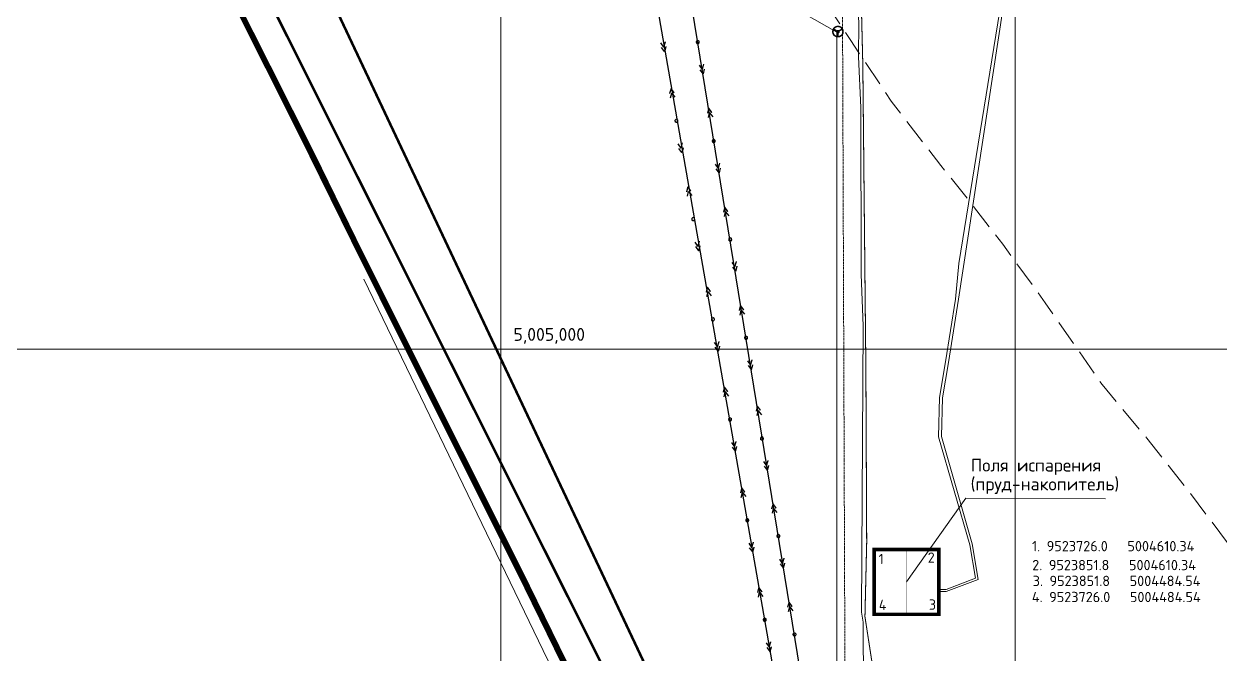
# Model space of a CAD drawing. Header units: millimetres. Extents: x 519 to 9564855, y -810 to 5021775.
# Drawn here: x 9522072 to 9524399, y 5004407 to 5005632 of the extents above; entities that cross this region are included whole.
import ezdxf

# ---------------------------------------------------------------- set-up
doc = ezdxf.new("R2010")
doc.units = ezdxf.units.MM
doc.header["$LTSCALE"] = 2
doc.header["$MEASUREMENT"] = 0
for name, pattern in [('92051501$0$GROUND2', [35, 25, -10]), ('DASHED', [0.75, 0.5, -0.25]), ('Podzemka', [5, 2, -1, 2])]:
    doc.linetypes.add(name, pattern=pattern)
for name, color, linetype in [('AL_PIP_CRUDE OIL', 210, 'Continuous'), ('GRID_PULKOVO', 7, 'Continuous'), ('PPLINE_STEAM', 5, 'STM_LINE'), ('PPLINE_WAT', 7, 'WTR_LINE'), ('ROAD_ASF', 9, 'Continuous'), ('ROAD_FIELD', 255, '92051501$0$GROUND2'), ('ROAD_GROUND', 9, 'Continuous'), ('Эл.выс.', 1, 'Continuous')]:
    doc.layers.add(name, color=color, linetype=linetype)
for name, color, linetype, lineweight in [('Водопровод', 5, 'Continuous', 30), ('Оптиковолоконный кабель', 220, 'CAB6', 20), ('Электро', 1, 'Continuous', 30), ('Электроснаб', 1, 'Continuous', 18), ('Электроснабжене', 1, 'Continuous', 18)]:
    doc.layers.add(name, color=color, linetype=linetype, lineweight=lineweight)
doc.styles.add('92051501$0$STANDARD', font='simplex.shx')
doc.styles.add('Elect', font='isocpeur.ttf')
doc.styles.get("Standard").update_dxf_attribs({"font": 'isocpeur.ttf', "width": 0.5})
doc.linetypes.add('CAB', pattern='A,0.7,-0.43403,["K",Standard,S=0.9,R=0,X=-0.4,Y=-0.3],-0.8', length=1.93403)
doc.linetypes.add('CAB6', pattern='A,0.9,-0.9,["6",Standard,S=0.9,R=0,X=-0.8,Y=-0.4],11', length=12.8)
doc.linetypes.add('STM_LINE', pattern='A,0.5,-0.2,["S",92051501$0$STANDARD,S=0.1,R=0,X=-0.1,Y=-0.05],-0.05', length=0.75)
doc.linetypes.add('WTR_LINE', pattern='A,0.5,-0.2,["W",92051501$0$STANDARD,S=0.1,R=0,X=-0.1,Y=-0.05],-0.05', length=0.75)

msp = doc.modelspace()

# ---------------------------------------------------------------- linework, layer by layer
at = {"color": 18, "linetype": 'ByBlock', "lineweight": 0, "ltscale": 5, "true_color": 0x000000}
for p, q in [((9523788.89, 5004547.44), (9523904.09908, 5004710.15393)), ((9523904.09908, 5004710.15393), (9524175.98781, 5004709.10982))]:
    msp.add_line(p, q, dxfattribs=at)
at = {"color": 5, "linetype": 'WTR_LINE', "lineweight": 0, "ltscale": 100, "const_width": 2}
msp.add_lwpolyline([(9522961.68492, 5006530.42232), (9523070.127, 5006486.695), (9523143.587, 5006661.27), (9523407.015, 5006548.562), (9523796.011, 5006378.327), (9523736.775, 5006107.096), (9523707.544, 5005805.06), (9523700.818, 5005674.553), (9523703.853, 5005552.345), (9523709.802, 5004958.98), (9523711.38, 5004624.515), (9523707.966, 5004479.96), (9523732.1, 5004323.859), (9523751.102, 5004158.131), (9523770.225, 5003987.577), (9523817.419, 5003605.482), (9523831.27, 5003588.67), (9524021.596, 5003522.395), (9525884.76, 5002887.669), (9527000.923, 5002514.69), (9527059.994, 5002488.058), (9527832.679, 5002214.15)], dxfattribs=at)
at = {"color": 35, "linetype": 'DASHED', "lineweight": 0, "ltscale": 5, "const_width": 7}
msp.add_lwpolyline([(9523725.99, 5004484.54), (9523725.99, 5004610.34), (9523851.79, 5004610.34), (9523851.79, 5004484.54), (9523725.99, 5004484.54)], dxfattribs=at)
at = {"layer": 'AL_PIP_CRUDE OIL', "lineweight": 60, "const_width": 5}
msp.add_lwpolyline([(9523408.96955, 5008589.07215), (9522866.96955, 5008436.07215), (9522326.96955, 5007087.07215), (9522313.96594, 5006750.08943), (9522363.50455, 5006330.19015), (9523532.73502, 5003851.53167), (9523509.9659, 5003501.17422), (9523544.63322, 5003488.85485), (9523203.95221, 5002551.92724), (9523207.94138, 5002504.46778), (9521587.24018, 4997999.63007), (9523708.12981, 4995731.08727), (9526814.15531, 4995451.17542), (9528489.4409, 4995215.37355), (9528594.43514, 4995358.95224), (9530593.64001, 4995059.64331), (9530879.24426, 4994914.43479), (9530977.35799, 4994842.68501), (9531002.94658, 4994841.81396), (9531002.94658, 4994841.81396), (9531002.94648, 4994841.81391)], dxfattribs=at)
at = {"layer": 'GRID_PULKOVO', "lineweight": 0}
for p, q in [((9523000, 5011000), (9523000, 4992000)), ((9524000, 5011000), (9524000, 4992000)), ((9519000, 5005000), (9533000, 5005000))]:
    msp.add_line(p, q, dxfattribs=at)
at = {"layer": 'PPLINE_STEAM', "color": 18, "linetype": 'ByBlock', "lineweight": 0, "ltscale": 5, "true_color": 0x000000}
for points in [[(9523986.11, 5005724.43), (9523889.66, 5005097.12), (9523870.19, 5004974.13), (9523858.54, 5004905.46), (9523856.78, 5004829.97), (9523916.65, 5004621.62), (9523927.91, 5004552.39), (9523865.88, 5004528.71), (9523851.79, 5004528.71)], [(9523977.45, 5005703), (9523890.67, 5005166.5), (9523884.17, 5005097.21), (9523864.63, 5004975.05), (9523853.29, 5004905.87), (9523851.14, 5004829.69), (9523912.23, 5004619.34), (9523923.06, 5004554.57), (9523865.86, 5004532.99), (9523865.86, 5004532.99), (9523851.79, 5004532.95457)]]:
    msp.add_lwpolyline(points, dxfattribs=at)
at = {"layer": 'PPLINE_STEAM', "color": 18, "linetype": 'ByBlock', "lineweight": 0, "ltscale": 5, "true_color": 0x000000, "const_width": 0.2}
for points in [[(9523725.99, 5004610.34), (9523851.79, 5004610.34), (9523851.79, 5004484.54), (9523725.99, 5004484.54), (9523725.99, 5004610.34), (9523851.79, 5004610.34)], [(9523788.89, 5004610.34), (9523788.89, 5004484.54)], [(9523725.99, 5004547.44), (9523851.79, 5004547.44)]]:
    msp.add_lwpolyline(points, dxfattribs=at)
at = {"layer": 'PPLINE_WAT', "color": 5, "lineweight": 0, "ltscale": 2}
for points in [[(9522965.92788, 5006005.67472), (9523653.36054, 5005616.02258)], [(9523653.45342, 5003987.94613), (9523653.36054, 5005616.02258)]]:
    msp.add_lwpolyline(points, dxfattribs=at)
at = {"layer": 'PPLINE_WAT', "lineweight": 0}
for points in [[(9523655.46904, 5005627.44797), (9523655.46904, 5005627.44797), (9523655.99876, 5005627.43758), (9523656.5181, 5005627.39603), (9523657.03743, 5005627.32333), (9523657.54638, 5005627.24023), (9523658.04495, 5005627.11559), (9523658.53312, 5005626.98056), (9523659.0213, 5005626.81438), (9523659.4887, 5005626.62742), (9523659.94571, 5005626.41968), (9523660.39234, 5005626.19117), (9523660.82858, 5005625.94189), (9523661.25444, 5005625.67184), (9523661.65952, 5005625.38101), (9523662.05422, 5005625.06941), (9523662.42814, 5005624.74742), (9523662.79167, 5005624.40466), (9523663.13443, 5005624.04112), (9523663.46681, 5005623.6672), (9523663.77841, 5005623.27251), (9523664.06924, 5005622.86743), (9523664.33929, 5005622.44157), (9523664.58857, 5005622.00533), (9523664.81708, 5005621.5587), (9523665.0352, 5005621.10169), (9523665.22216, 5005620.6239), (9523665.38835, 5005620.14611), (9523665.52338, 5005619.64755), (9523665.63763, 5005619.14898), (9523665.73111, 5005618.64004), (9523665.80382, 5005618.1207), (9523665.84537, 5005617.59098), (9523665.85575, 5005617.06126), (9523665.85575, 5005617.06126), (9523665.84537, 5005616.52115), (9523665.80382, 5005615.99142), (9523665.73111, 5005615.47209), (9523665.63763, 5005614.96314), (9523665.52338, 5005614.46458), (9523665.38835, 5005613.96602), (9523665.22216, 5005613.47784), (9523665.0352, 5005613.01044), (9523664.81708, 5005612.55342), (9523664.58857, 5005612.10679), (9523664.33929, 5005611.67055), (9523664.06924, 5005611.2447), (9523663.77841, 5005610.83962), (9523663.46681, 5005610.44492), (9523663.13443, 5005610.071), (9523662.79167, 5005609.70746), (9523662.42814, 5005609.3647), (9523662.05422, 5005609.04271), (9523661.65952, 5005608.73111), (9523661.25444, 5005608.44029), (9523660.82858, 5005608.17023), (9523660.39234, 5005607.92095), (9523659.94571, 5005607.69244), (9523659.4887, 5005607.48471), (9523659.0213, 5005607.29775), (9523658.53312, 5005607.14195), (9523658.04495, 5005606.99653), (9523657.54638, 5005606.88228), (9523657.03743, 5005606.7888), (9523656.5181, 5005606.72648), (9523655.99876, 5005606.68493), (9523655.46904, 5005606.67454), (9523655.46904, 5005606.67454), (9523654.92893, 5005606.68493), (9523654.39921, 5005606.72648), (9523653.87987, 5005606.7888), (9523653.37093, 5005606.88228), (9523652.86198, 5005606.99653), (9523652.3738, 5005607.14195), (9523651.88563, 5005607.29775), (9523651.41822, 5005607.48471), (9523650.95082, 5005607.69244), (9523650.50419, 5005607.92095), (9523650.06795, 5005608.17023), (9523649.65248, 5005608.44029), (9523649.2474, 5005608.73111), (9523648.85271, 5005609.04271), (9523648.47879, 5005609.3647), (9523648.11525, 5005609.70746), (9523647.77249, 5005610.071), (9523647.44011, 5005610.44492), (9523647.1389, 5005610.83962), (9523646.84807, 5005611.2447), (9523646.57802, 5005611.67055), (9523646.32874, 5005612.10679), (9523646.10023, 5005612.55342), (9523645.89249, 5005613.01044), (9523645.70553, 5005613.47784), (9523645.54973, 5005613.96602), (9523645.40432, 5005614.46458), (9523645.29007, 5005614.96314), (9523645.19658, 5005615.47209), (9523645.13426, 5005615.99142), (9523645.09272, 5005616.52115), (9523645.08233, 5005617.06126), (9523645.08233, 5005617.06126), (9523645.09272, 5005617.59098), (9523645.13426, 5005618.1207), (9523645.19658, 5005618.64004), (9523645.29007, 5005619.14898), (9523645.40432, 5005619.64755), (9523645.54973, 5005620.14611), (9523645.70553, 5005620.6239), (9523645.89249, 5005621.10169), (9523646.10023, 5005621.5587), (9523646.32874, 5005622.00533), (9523646.57802, 5005622.44157), (9523646.84807, 5005622.86743), (9523647.1389, 5005623.27251), (9523647.44011, 5005623.6672), (9523647.77249, 5005624.04112), (9523648.11525, 5005624.40466), (9523648.47879, 5005624.74742), (9523648.85271, 5005625.06941), (9523649.2474, 5005625.38101), (9523649.65248, 5005625.67184), (9523650.06795, 5005625.94189), (9523650.50419, 5005626.19117), (9523650.95082, 5005626.41968), (9523651.41822, 5005626.62742), (9523651.88563, 5005626.81438), (9523652.3738, 5005626.98056), (9523652.86198, 5005627.11559), (9523653.37093, 5005627.24023), (9523653.87987, 5005627.32333), (9523654.39921, 5005627.39603), (9523654.92893, 5005627.43758), (9523655.46904, 5005627.44797)], [(9523655.06396, 5005614.67231), (9523655.06396, 5005614.67231), (9523654.82507, 5005614.75541), (9523654.59656, 5005614.84889), (9523654.36805, 5005614.97353), (9523654.16032, 5005615.10855), (9523653.96297, 5005615.26435), (9523653.78639, 5005615.43054), (9523653.62021, 5005615.6175), (9523653.48518, 5005615.81485), (9523653.36054, 5005616.02258), (9523653.25667, 5005616.24071), (9523653.18397, 5005616.46921), (9523653.13203, 5005616.70811), (9523653.11126, 5005616.95739), (9523653.12164, 5005617.20667), (9523653.16319, 5005617.45595), (9523653.2359, 5005617.71562), (9523647.03503, 5005621.61063), (9523647.03503, 5005621.61063), (9523646.90001, 5005621.36135), (9523646.77536, 5005621.11207), (9523646.66111, 5005620.8524), (9523646.55724, 5005620.59274), (9523646.45338, 5005620.32268), (9523646.3599, 5005620.04224), (9523646.2768, 5005619.77219), (9523646.2041, 5005619.48136), (9523646.14178, 5005619.20092), (9523646.08984, 5005618.91009), (9523646.03791, 5005618.61926), (9523646.00675, 5005618.32843), (9523645.97559, 5005618.02722), (9523645.95481, 5005617.726), (9523645.94443, 5005617.42479), (9523645.94443, 5005617.12358), (9523645.95481, 5005616.82236), (9523645.97559, 5005616.52115), (9523645.99636, 5005616.20955), (9523646.03791, 5005615.90833), (9523646.07946, 5005615.60712), (9523646.14178, 5005615.3059), (9523646.2041, 5005615.00469), (9523646.2768, 5005614.70347), (9523646.3599, 5005614.40226), (9523646.45338, 5005614.11143), (9523646.55724, 5005613.8206), (9523646.6715, 5005613.52977), (9523646.79614, 5005613.23895), (9523646.93117, 5005612.9585), (9523647.07658, 5005612.67806), (9523647.23238, 5005612.39762), (9523647.23238, 5005612.39762), (9523647.38818, 5005612.12757), (9523647.56475, 5005611.8679), (9523647.73094, 5005611.60823), (9523647.9179, 5005611.35895), (9523648.11525, 5005611.12006), (9523648.3126, 5005610.88116), (9523648.50995, 5005610.65266), (9523648.72807, 5005610.43453), (9523648.9358, 5005610.2268), (9523649.16431, 5005610.01907), (9523649.39282, 5005609.82172), (9523649.63171, 5005609.63476), (9523649.8706, 5005609.4478), (9523650.1095, 5005609.28161), (9523650.35878, 5005609.11542), (9523650.61845, 5005608.95962), (9523650.86773, 5005608.80382), (9523651.13778, 5005608.66879), (9523651.39745, 5005608.53377), (9523651.66751, 5005608.40913), (9523651.93756, 5005608.29487), (9523652.218, 5005608.191), (9523652.48806, 5005608.08714), (9523652.7685, 5005608.00404), (9523653.05932, 5005607.92095), (9523653.33977, 5005607.84824), (9523653.62021, 5005607.78592), (9523653.91103, 5005607.73399), (9523654.20186, 5005607.68206), (9523654.4823, 5005607.6509), (9523654.77313, 5005607.63012), (9523655.06396, 5005607.60935), (9523655.06396, 5005614.67231)], [(9523653.59943, 5005618.48423), (9523653.59943, 5005618.48423), (9523653.80717, 5005618.73352), (9523654.04606, 5005618.95164), (9523654.30573, 5005619.12821), (9523654.5654, 5005619.26324), (9523654.84584, 5005619.35672), (9523655.13667, 5005619.42943), (9523655.42749, 5005619.46059), (9523655.71832, 5005619.46059), (9523655.99876, 5005619.42943), (9523656.2792, 5005619.36711), (9523656.53887, 5005619.28401), (9523656.77777, 5005619.16976), (9523657.00627, 5005619.03473), (9523657.19324, 5005618.86854), (9523657.35942, 5005618.69197), (9523657.49445, 5005618.48423), (9523663.58106, 5005622.29616), (9523663.58106, 5005622.29616), (9523663.43565, 5005622.53505), (9523663.26946, 5005622.76356), (9523663.10327, 5005622.99207), (9523662.9267, 5005623.22057), (9523662.73974, 5005623.4387), (9523662.55278, 5005623.65682), (9523662.34504, 5005623.86455), (9523662.13731, 5005624.07228), (9523661.91919, 5005624.26963), (9523661.70107, 5005624.46698), (9523661.46217, 5005624.65394), (9523661.22328, 5005624.83051), (9523660.98438, 5005625.00709), (9523660.7351, 5005625.17328), (9523660.47544, 5005625.33946), (9523660.21577, 5005625.48488), (9523659.94571, 5005625.63029), (9523659.67566, 5005625.77571), (9523659.39522, 5005625.90035), (9523659.11478, 5005626.02499), (9523658.83434, 5005626.13924), (9523658.54351, 5005626.24311), (9523658.25268, 5005626.33659), (9523657.96185, 5005626.41968), (9523657.66064, 5005626.50278), (9523657.35942, 5005626.5651), (9523657.05821, 5005626.62742), (9523656.74661, 5005626.67935), (9523656.44539, 5005626.71051), (9523656.13379, 5005626.74167), (9523655.82219, 5005626.75206), (9523655.51059, 5005626.76244), (9523655.51059, 5005626.76244), (9523655.19899, 5005626.75206), (9523654.88739, 5005626.74167), (9523654.57578, 5005626.71051), (9523654.26418, 5005626.67935), (9523653.96297, 5005626.62742), (9523653.66175, 5005626.57548), (9523653.36054, 5005626.51316), (9523653.06971, 5005626.44045), (9523652.7685, 5005626.34697), (9523652.48806, 5005626.25349), (9523652.19723, 5005626.16001), (9523651.91679, 5005626.04576), (9523651.64673, 5005625.92112), (9523651.37668, 5005625.79648), (9523651.10662, 5005625.66145), (9523650.84696, 5005625.51604), (9523650.58729, 5005625.37062), (9523650.33801, 5005625.20444), (9523650.08873, 5005625.03825), (9523649.84983, 5005624.87206), (9523649.62132, 5005624.6851), (9523649.39282, 5005624.49814), (9523649.17469, 5005624.31118), (9523648.95657, 5005624.10345), (9523648.74884, 5005623.89571), (9523648.55149, 5005623.68798), (9523648.36453, 5005623.46986), (9523648.17757, 5005623.24135), (9523648.001, 5005623.01284), (9523647.82442, 5005622.78433), (9523647.66862, 5005622.54544), (9523647.51282, 5005622.29616), (9523653.59943, 5005618.48423)], [(9523655.55214, 5005617.71562), (9523655.55214, 5005617.71562), (9523655.41711, 5005617.70523), (9523655.29247, 5005617.66368), (9523655.1886, 5005617.60136), (9523655.08473, 5005617.52866), (9523655.01203, 5005617.42479), (9523654.94971, 5005617.32092), (9523654.90816, 5005617.19628), (9523654.89777, 5005617.06126), (9523654.89777, 5005617.06126), (9523654.90816, 5005616.92623), (9523654.94971, 5005616.81197), (9523655.01203, 5005616.69772), (9523655.08473, 5005616.60424), (9523655.1886, 5005616.52115), (9523655.29247, 5005616.46921), (9523655.41711, 5005616.42767), (9523655.55214, 5005616.41728), (9523655.55214, 5005616.41728), (9523655.68716, 5005616.42767), (9523655.80142, 5005616.46921), (9523655.91567, 5005616.52115), (9523656.00915, 5005616.60424), (9523656.09224, 5005616.69772), (9523656.14418, 5005616.81197), (9523656.18572, 5005616.92623), (9523656.19611, 5005617.06126), (9523656.19611, 5005617.06126), (9523656.18572, 5005617.19628), (9523656.14418, 5005617.32092), (9523656.09224, 5005617.42479), (9523656.00915, 5005617.52866), (9523655.91567, 5005617.60136), (9523655.80142, 5005617.66368), (9523655.68716, 5005617.70523), (9523655.55214, 5005617.71562)], [(9523657.85798, 5005617.71562), (9523657.85798, 5005617.71562), (9523657.92031, 5005617.44556), (9523657.95147, 5005617.17551), (9523657.95147, 5005616.91584), (9523657.93069, 5005616.66656), (9523657.88915, 5005616.41728), (9523657.82682, 5005616.17838), (9523657.73334, 5005615.96026), (9523657.62948, 5005615.75253), (9523657.49445, 5005615.55518), (9523657.32826, 5005615.36822), (9523657.15169, 5005615.21242), (9523656.95434, 5005615.05662), (9523656.73622, 5005614.93198), (9523656.49733, 5005614.82811), (9523656.23766, 5005614.73463), (9523655.95722, 5005614.67231), (9523655.95722, 5005607.60935), (9523655.95722, 5005607.60935), (9523656.23766, 5005607.61974), (9523656.5181, 5005607.64051), (9523656.79854, 5005607.67167), (9523657.07898, 5005607.71322), (9523657.35942, 5005607.76515), (9523657.63986, 5005607.81708), (9523657.92031, 5005607.88979), (9523658.20075, 5005607.9625), (9523658.48119, 5005608.04559), (9523658.76163, 5005608.13907), (9523659.04207, 5005608.24294), (9523659.31212, 5005608.34681), (9523659.58218, 5005608.47145), (9523659.85223, 5005608.59609), (9523660.12229, 5005608.73111), (9523660.38196, 5005608.87653), (9523660.64162, 5005609.02194), (9523660.90129, 5005609.18813), (9523661.15057, 5005609.35432), (9523661.39985, 5005609.53089), (9523661.63875, 5005609.70746), (9523661.87764, 5005609.90481), (9523662.10615, 5005610.10216), (9523662.33466, 5005610.30989), (9523662.55278, 5005610.51763), (9523662.76051, 5005610.74614), (9523662.96825, 5005610.97464), (9523663.16559, 5005611.21354), (9523663.35255, 5005611.45243), (9523663.53952, 5005611.70171), (9523663.7057, 5005611.96138), (9523663.87189, 5005612.23143), (9523663.87189, 5005612.23143), (9523664.02769, 5005612.51188), (9523664.1731, 5005612.79232), (9523664.30813, 5005613.08315), (9523664.43277, 5005613.36359), (9523664.53664, 5005613.65441), (9523664.64051, 5005613.95563), (9523664.73399, 5005614.24646), (9523664.81708, 5005614.53728), (9523664.88979, 5005614.8385), (9523664.96249, 5005615.13971), (9523665.01443, 5005615.43054), (9523665.05598, 5005615.73176), (9523665.08714, 5005616.03297), (9523665.1183, 5005616.33419), (9523665.12868, 5005616.62501), (9523665.13907, 5005616.92623), (9523665.13907, 5005617.22744), (9523665.1183, 5005617.51827), (9523665.09752, 5005617.8091), (9523665.06636, 5005618.11031), (9523665.0352, 5005618.40114), (9523664.98327, 5005618.68158), (9523664.93133, 5005618.97241), (9523664.85863, 5005619.25285), (9523664.78592, 5005619.53329), (9523664.70283, 5005619.81373), (9523664.60935, 5005620.09417), (9523664.51587, 5005620.36423), (9523664.40161, 5005620.6239), (9523664.28736, 5005620.89395), (9523664.16272, 5005621.15362), (9523664.02769, 5005621.4029), (9523657.85798, 5005617.71562)]]:
    msp.add_lwpolyline(points, dxfattribs=at)
at = {"layer": 'ROAD_ASF', "color": 8, "lineweight": 0, "const_width": 5}
msp.add_lwpolyline([(9523184.64832, 5002650.01891), (9523397.58292, 5003250.60434), (9523424.95581, 5003337.83663), (9523457.44563, 5003517.83423), (9523449.42576, 5003767.75347), (9523405.78625, 5003951.64131), (9523300.93988, 5004178.15754), (9522411.12007, 5005953.39756), (9522311.74954, 5006258.89953), (9522273.71038, 5006460.97633), (9522256.829, 5006637.28182), (9522246.77133, 5006817.125), (9522316.35738, 5006812.06259)], dxfattribs=at)
at = {"layer": 'ROAD_FIELD', "lineweight": 0, "flags": 128}
msp.add_lwpolyline([(9523067.54573, 5006280.15142), (9523097.837, 5006220.955), (9523134.28356, 5006177.90575), (9523327.5536, 5006034.29016), (9523404.3888, 5005961.89165), (9523546.137, 5005820.655), (9523570.337, 5005764.455), (9523611.637, 5005703.555), (9523678.937, 5005601.455), (9523758.937, 5005482.155), (9523855.737, 5005356.655), (9523893.937, 5005309.855), (9523976.037, 5005203.855), (9524058.737, 5005089.655), (9524169.237, 5004930.955), (9524255.937, 5004827.155), (9524338.537, 5004723.055), (9524419.237, 5004614.655), (9524494.52002, 5004513.62152), (9524570.637, 5004405.855), (9524678.92453, 5004248.16038), (9524754.737, 5004137.255), (9524931.88962, 5003868.81369), (9525012.437, 5003759.655), (9525133.337, 5003611.255), (9525227.61732, 5003523.96814), (9525365.22415, 5003383.09482), (9525453.6058, 5003288.06127), (9525775.337, 5002972.455), (9525888.237, 5002858.655), (9526236.59672, 5002514.5697), (9526304.637, 5002460.255), (9526557.36259, 5002178.24732), (9526734.337, 5001983.055), (9526762.137, 5001952.155)], dxfattribs=at)
at = {"layer": 'ROAD_GROUND', "lineweight": 0, "const_width": 9}
msp.add_lwpolyline([(9522480.80357, 5005679.90217), (9522547.00443, 5005548.50045), (9522633.1265, 5005377.156), (9522713.61888, 5005212.97154), (9522824.21061, 5004991.28812), (9522920.10806, 5004799.29321), (9523036.8283, 5004566.65233), (9523166.46285, 5004301.68025)], dxfattribs=at)
at = {"layer": 'ROAD_GROUND', "lineweight": 0}
for points in [[(9522485.27014, 5005682.14933), (9522551.47186, 5005550.7459), (9522637.59415, 5005379.40156), (9522718.10076, 5005215.18809), (9522828.68422, 5004993.52124), (9522924.57913, 5004801.53142), (9523041.29758, 5004568.89465), (9523170.95472, 5004303.87785)], [(9522476.337, 5005677.655), (9522542.537, 5005546.255), (9522628.637, 5005374.955), (9522709.137, 5005210.755), (9522819.737, 5004989.055), (9522915.637, 5004797.055), (9523032.337, 5004564.455), (9523161.937, 5004299.555)]]:
    msp.add_lwpolyline(points, dxfattribs=at)
at = {"layer": 'Водопровод', "linetype": 'Podzemka', "lineweight": 0, "ltscale": 0.5}
msp.add_lwpolyline([(9523450.10363, 5003139.91385), (9523492.99585, 5003259.63005), (9523535.29128, 5003370.69124), (9523569.91991, 5003461.21184), (9523600.7908, 5003541.80708), (9523627.52697, 5003613.74202), (9523659.80762, 5003703.71387), (9523672.64919, 5003743.66645), (9523674.91765, 5003765.72614), (9523674.88717, 5003779.0258), (9523672.52761, 5003845.11013), (9523670.46027, 5003997.78151), (9523663.22296, 5005956.76037)], dxfattribs=at)
at = {"layer": 'Оптиковолоконный кабель', "color": 6, "linetype": 'CAB'}
msp.add_line((9523343.5857, 5003874.85056), (9522733.10939, 5005136.03585), dxfattribs=at)
at = {"layer": 'Оптиковолоконный кабель', "linetype": 'CAB', "lineweight": 20, "ltscale": 0.1}
msp.add_lwpolyline([(9523696.146, 5005917.127), (9523689.893, 5005715.012), (9523695.902, 5005635.172), (9523695.453, 5005568.154), (9523700.063, 5005469.441), (9523700.58, 5005145.207), (9523704.692, 5005045.058), (9523701.585, 5004488.746), (9523704.366, 5004469.568), (9523706.81, 5003954.047), (9523704.579, 5003808.965), (9523692.18, 5003712.998), (9523687.161, 5003694.356), (9523300.02, 5002630.372), (9523296.974, 5002614.733), (9523304.049, 5002607.353), (9526121.954, 5001271.722), (9526508.525, 5001083.826), (9527029.955, 5000838.578), (9527414.361, 5000657.715), (9527485.466, 5000795.728), (9527414.361, 5000657.715), (9528367.831, 5000203.306)], dxfattribs=at)
at = {"layer": 'Эл.выс.'}
for points, elevation in [([(9523578.3472, 5003627.207), (9523629.6126, 5003759.4891), (9523612.3898, 5003886.0564), (9523584.8017, 5004052.5194), (9523554.7418, 5004229.9877), (9523524.6183, 5004407.185), (9523258.18963, 5005929.48071)], -22.0542), ([(9523707.6711, 5003780.9224), (9523713.0694, 5003901.0504), (9523718.4963, 5004024.347), (9523635.107, 5004054.3541), (9523617.2333, 5004161.6811), (9523332.31094, 5005905.39724)], -21.5498)]:
    msp.add_lwpolyline(points, dxfattribs=dict(at, elevation=elevation))
at = {"layer": 'Электро'}
for p, q in [((9523316.87979, 5005587.15144), (9523311.14775, 5005595.40186)), ((9523316.67283, 5005586.86081), (9523319.76978, 5005597.36056)), ((9523318.34164, 5005578.44033), (9523312.40264, 5005586.40011)), ((9523318.59037, 5005578.48207), (9523321.1082, 5005587.86103)), ((9523391.96085, 5005543.52249, -21.5498), (9523386.22881, 5005551.7729, -21.5498)), ((9523393.4227, 5005534.81138, -21.5498), (9523387.4837, 5005542.77116, -21.5498)), ((9523391.75388, 5005543.23186, -21.5498), (9523394.85084, 5005553.7316, -21.5498)), ((9523393.67143, 5005534.85312, -21.5498), (9523396.18926, 5005544.23208, -21.5498)), ((9523330.86205, 5005506.44908), (9523328.13725, 5005496.77948)), ((9523329.84783, 5005488.11011), (9523332.11694, 5005497.44733)), ((9523336.84281, 5005498.24041), (9523330.86205, 5005506.44908)), ((9523332.11694, 5005497.44733), (9523338.30467, 5005489.52929)), ((9523404.45548, 5005468.20562, -21.5498), (9523401.73068, 5005458.53603, -21.5498)), ((9523403.44126, 5005449.86665, -21.5498), (9523405.71037, 5005459.20388, -21.5498)), ((9523410.43624, 5005459.99695, -21.5498), (9523404.45548, 5005468.20562, -21.5498)), ((9523405.71037, 5005459.20388, -21.5498), (9523411.8981, 5005451.28584, -21.5498)), ((9523350.53255, 5005390.75746), (9523344.80051, 5005399.00787)), ((9523351.9944, 5005382.04635), (9523346.0554, 5005390.00613)), ((9523350.32559, 5005390.46683), (9523353.42254, 5005400.96658)), ((9523352.24313, 5005382.08809), (9523354.76097, 5005391.46705)), ((9523423.12283, 5005351.26853), (9523417.39079, 5005359.51894)), ((9523422.91587, 5005350.9779), (9523426.01282, 5005361.47764)), ((9523424.58469, 5005342.55742), (9523418.64568, 5005350.5172)), ((9523424.83341, 5005342.59916), (9523427.35125, 5005351.97812)), ((9523363.57051, 5005315.56593), (9523360.84571, 5005305.89634)), ((9523369.55127, 5005307.35727), (9523363.57051, 5005315.56593)), ((9523362.55629, 5005297.22697), (9523364.8254, 5005306.56419)), ((9523364.8254, 5005306.56419), (9523371.01313, 5005298.64615)), ((9523435.61745, 5005275.95172), (9523432.89266, 5005266.28213)), ((9523434.60324, 5005257.61275), (9523436.87234, 5005266.94998)), ((9523441.59822, 5005267.74305), (9523435.61745, 5005275.95172)), ((9523436.87234, 5005266.94998), (9523443.06007, 5005259.03193)), ((9523383.24101, 5005199.87432), (9523377.50897, 5005208.12473)), ((9523384.70287, 5005191.16321), (9523378.76386, 5005199.12299)), ((9523383.03405, 5005199.58369), (9523386.13101, 5005210.08343)), ((9523384.9516, 5005191.20495), (9523387.46943, 5005200.58391)), ((9523455.081, 5005159.96947), (9523458.17795, 5005170.46922)), ((9523455.28796, 5005160.2601), (9523449.55592, 5005168.51052)), ((9523456.74981, 5005151.54899), (9523450.81081, 5005159.50877)), ((9523456.99854, 5005151.59073), (9523459.51637, 5005160.96969)), ((9523401.69201, 5005120.47497, -22.0542), (9523398.96721, 5005110.80538, -22.0542)), ((9523400.67779, 5005102.13601, -22.0542), (9523402.94689, 5005111.47323, -22.0542)), ((9523407.67277, 5005112.26631, -22.0542), (9523401.69201, 5005120.47497, -22.0542)), ((9523402.94689, 5005111.47323, -22.0542), (9523409.13462, 5005103.55519, -22.0542)), ((9523466.19409, 5005084.52605, -21.5498), (9523463.46929, 5005074.85646, -21.5498)), ((9523472.17485, 5005076.31738, -21.5498), (9523466.19409, 5005084.52605, -21.5498)), ((9523465.17987, 5005066.18708, -21.5498), (9523467.44898, 5005075.52431, -21.5498)), ((9523467.44898, 5005075.52431, -21.5498), (9523473.63671, 5005067.60627, -21.5498)), ((9523421.36251, 5005004.78336, -22.0542), (9523415.63047, 5005013.03377, -22.0542)), ((9523421.15555, 5005004.49273, -22.0542), (9523424.2525, 5005014.99247, -22.0542)), ((9523422.82436, 5004996.07225, -22.0542), (9523416.88536, 5005004.03203, -22.0542)), ((9523423.07309, 5004996.11399, -22.0542), (9523425.59092, 5005005.49295, -22.0542)), ((9523485.86459, 5004968.83444, -21.5498), (9523480.13255, 5004977.08485, -21.5498)), ((9523487.32644, 5004960.12333, -21.5498), (9523481.38744, 5004968.0831, -21.5498)), ((9523485.65763, 5004968.54381, -21.5498), (9523488.75458, 5004979.04355, -21.5498)), ((9523487.57517, 5004960.16507, -21.5498), (9523490.09301, 5004969.54403, -21.5498)), ((9523435.06063, 5004925.73919, -22.0542), (9523432.33583, 5004916.0696, -22.0542)), ((9523434.04642, 5004907.40022, -22.0542), (9523436.31552, 5004916.73745, -22.0542)), ((9523441.0414, 5004917.53052, -22.0542), (9523435.06063, 5004925.73919, -22.0542)), ((9523436.31552, 5004916.73745, -22.0542), (9523442.50325, 5004908.8194, -22.0542)), ((9523499.06576, 5004889.32187, -21.5498), (9523496.34096, 5004879.65228, -21.5498)), ((9523498.05155, 5004870.98291, -21.5498), (9523500.32065, 5004880.32013, -21.5498)), ((9523505.04653, 5004881.11321, -21.5498), (9523499.06576, 5004889.32187, -21.5498)), ((9523500.32065, 5004880.32013, -21.5498), (9523506.50838, 5004872.40209, -21.5498)), ((9523454.73113, 5004810.04757, -22.0542), (9523448.99909, 5004818.29799, -22.0542)), ((9523456.19299, 5004801.33646, -22.0542), (9523450.25399, 5004809.29624, -22.0542)), ((9523454.52417, 5004809.75694, -22.0542), (9523457.62113, 5004820.25669, -22.0542)), ((9523456.44172, 5004801.3782, -22.0542), (9523458.95955, 5004810.75716, -22.0542)), ((9523516.86247, 5004773.32408, -21.5498), (9523511.13043, 5004781.5745, -21.5498)), ((9523516.65551, 5004773.03345, -21.5498), (9523519.75246, 5004783.5332, -21.5498)), ((9523518.32432, 5004764.61297, -21.5498), (9523512.38532, 5004772.57275, -21.5498)), ((9523518.57305, 5004764.65471, -21.5498), (9523521.09088, 5004774.03367, -21.5498)), ((9523468.57518, 5004730.15177, -22.0542), (9523465.85039, 5004720.48218, -22.0542)), ((9523474.55595, 5004721.94311, -22.0542), (9523468.57518, 5004730.15177, -22.0542)), ((9523467.56097, 5004711.81281, -22.0542), (9523469.83007, 5004721.15003, -22.0542)), ((9523469.83007, 5004721.15003, -22.0542), (9523476.0178, 5004713.23199, -22.0542)), ((9523529.154, 5004699.21329, -21.5498), (9523526.4292, 5004689.5437, -21.5498)), ((9523528.13979, 5004680.87432, -21.5498), (9523530.40889, 5004690.21155, -21.5498)), ((9523535.13477, 5004691.00462, -21.5498), (9523529.154, 5004699.21329, -21.5498)), ((9523530.40889, 5004690.21155, -21.5498), (9523536.59662, 5004682.29351, -21.5498)), ((9523488.24569, 5004614.46016, -22.0542), (9523482.51365, 5004622.71057, -22.0542)), ((9523489.70754, 5004605.74905, -22.0542), (9523483.76854, 5004613.70883, -22.0542)), ((9523488.03873, 5004614.16953, -22.0542), (9523491.13568, 5004624.66927, -22.0542)), ((9523489.95627, 5004605.79079, -22.0542), (9523492.4741, 5004615.16975, -22.0542)), ((9523547.89488, 5004583.36978, -21.5498), (9523542.16284, 5004591.62019, -21.5498)), ((9523547.68792, 5004583.07915, -21.5498), (9523550.78488, 5004593.57889, -21.5498)), ((9523549.35674, 5004574.65866, -21.5498), (9523543.41773, 5004582.61844, -21.5498)), ((9523549.60547, 5004574.7004, -21.5498), (9523552.1233, 5004584.07937, -21.5498)), ((9523501.78323, 5004536.35311, -22.0542), (9523499.05843, 5004526.68352, -22.0542)), ((9523500.76902, 5004518.01415, -22.0542), (9523503.03812, 5004527.35137, -22.0542)), ((9523507.764, 5004528.14444, -22.0542), (9523501.78323, 5004536.35311, -22.0542)), ((9523503.03812, 5004527.35137, -22.0542), (9523509.22585, 5004519.43333, -22.0542)), ((9523560.38952, 5004508.05291, -21.5498), (9523557.66472, 5004498.38332, -21.5498)), ((9523559.3753, 5004489.71394, -21.5498), (9523561.6444, 5004499.05117, -21.5498)), ((9523566.37028, 5004499.84424, -21.5498), (9523560.38952, 5004508.05291, -21.5498)), ((9523561.6444, 5004499.05117, -21.5498), (9523567.83213, 5004491.13313, -21.5498)), ((9523522.22175, 5004420.7692, -22.0542), (9523516.48971, 5004429.01961, -22.0542)), ((9523522.01479, 5004420.47857, -22.0542), (9523525.11174, 5004430.97831, -22.0542)), ((9523523.6836, 5004412.05809, -22.0542), (9523517.7446, 5004420.01787, -22.0542)), ((9523523.93233, 5004412.09983, -22.0542), (9523526.45016, 5004421.47879, -22.0542))]:
    msp.add_line(p, q, dxfattribs=at)
for centre, start, end in [((9523382.78403, 5005596.50346, -21.5498), 30.12275726, 210.12275726), ((9523382.78403, 5005596.50346, -21.5498), 210.12275726, 30.12275726), ((9523341.35574, 5005443.73844), 30.12275745, 210.12275745), ((9523341.35574, 5005443.73844), 210.12275745, 30.12275745), ((9523413.94602, 5005404.2495), 30.12275745, 210.12275745), ((9523413.94602, 5005404.2495), 210.12275745, 30.12275745), ((9523374.0642, 5005252.8553), 30.12275745, 210.12275745), ((9523374.0642, 5005252.8553), 210.12275745, 30.12275745), ((9523446.11114, 5005213.24108), 30.12275745, 210.12275745), ((9523446.11114, 5005213.24108), 210.12275745, 30.12275745), ((9523412.18569, 5005057.76434, -22.0542), 30.12275726, 210.12275726), ((9523412.18569, 5005057.76434, -22.0542), 210.12275726, 30.12275726), ((9523476.68778, 5005021.81541, -21.5498), 30.12275726, 210.12275726), ((9523476.68778, 5005021.81541, -21.5498), 210.12275726, 30.12275726), ((9523445.55432, 5004863.02855, -22.0542), 30.12276233, 210.12276233), ((9523445.55432, 5004863.02855, -22.0542), 210.12276233, 30.12276233), ((9523507.68566, 5004826.30506, -21.5498), 30.12275745, 210.12275745), ((9523507.68566, 5004826.30506, -21.5498), 210.12275745, 30.12275745), ((9523479.06887, 5004667.44114, -22.0542), 30.12275702, 210.12275702), ((9523479.06887, 5004667.44114, -22.0542), 210.12275702, 30.12275702), ((9523539.64769, 5004636.50265, -21.5498), 30.1227576, 210.1227576), ((9523539.64769, 5004636.50265, -21.5498), 210.1227576, 30.1227576), ((9523513.04494, 5004473.75018, -22.0542), 30.12275726, 210.12275726), ((9523513.04494, 5004473.75018, -22.0542), 210.12275726, 30.12275726), ((9523570.8832, 5004445.34227, -21.5498), 30.12275726, 210.12275726), ((9523570.8832, 5004445.34227, -21.5498), 210.12275726, 30.12275726)]:
    msp.add_arc(centre, 3, start, end, dxfattribs=at)
at = {"layer": 'Электроснаб', "color": 1, "linetype": 'ByBlock', "lineweight": 0}
for p, q in [((9523316.87979, 5005587.15144), (9523311.14775, 5005595.40186)), ((9523316.67283, 5005586.86081), (9523319.76978, 5005597.36056)), ((9523318.34164, 5005578.44033), (9523312.40264, 5005586.40011)), ((9523318.59037, 5005578.48207), (9523321.1082, 5005587.86103)), ((9523391.96085, 5005543.52249, -21.5498), (9523386.22881, 5005551.7729, -21.5498)), ((9523393.4227, 5005534.81138, -21.5498), (9523387.4837, 5005542.77116, -21.5498)), ((9523391.75388, 5005543.23186, -21.5498), (9523394.85084, 5005553.7316, -21.5498)), ((9523393.67143, 5005534.85312, -21.5498), (9523396.18926, 5005544.23208, -21.5498)), ((9523330.86205, 5005506.44908), (9523328.13725, 5005496.77948)), ((9523329.84783, 5005488.11011), (9523332.11694, 5005497.44733)), ((9523336.84281, 5005498.24041), (9523330.86205, 5005506.44908)), ((9523332.11694, 5005497.44733), (9523338.30467, 5005489.52929)), ((9523404.45548, 5005468.20562, -21.5498), (9523401.73068, 5005458.53603, -21.5498)), ((9523403.44126, 5005449.86665, -21.5498), (9523405.71037, 5005459.20388, -21.5498)), ((9523410.43624, 5005459.99695, -21.5498), (9523404.45548, 5005468.20562, -21.5498)), ((9523405.71037, 5005459.20388, -21.5498), (9523411.8981, 5005451.28584, -21.5498)), ((9523350.53255, 5005390.75746), (9523344.80051, 5005399.00787)), ((9523351.9944, 5005382.04635), (9523346.0554, 5005390.00613)), ((9523350.32559, 5005390.46683), (9523353.42254, 5005400.96658)), ((9523352.24313, 5005382.08809), (9523354.76097, 5005391.46705)), ((9523423.12283, 5005351.26853), (9523417.39079, 5005359.51894)), ((9523422.91587, 5005350.9779), (9523426.01282, 5005361.47764)), ((9523424.58469, 5005342.55742), (9523418.64568, 5005350.5172)), ((9523424.83341, 5005342.59916), (9523427.35125, 5005351.97812)), ((9523363.57051, 5005315.56593), (9523360.84571, 5005305.89634)), ((9523369.55127, 5005307.35727), (9523363.57051, 5005315.56593)), ((9523362.55629, 5005297.22697), (9523364.8254, 5005306.56419)), ((9523364.8254, 5005306.56419), (9523371.01313, 5005298.64615)), ((9523435.61745, 5005275.95172), (9523432.89266, 5005266.28213)), ((9523434.60324, 5005257.61275), (9523436.87234, 5005266.94998)), ((9523441.59822, 5005267.74305), (9523435.61745, 5005275.95172)), ((9523436.87234, 5005266.94998), (9523443.06007, 5005259.03193)), ((9523383.24101, 5005199.87432), (9523377.50897, 5005208.12473)), ((9523384.70287, 5005191.16321), (9523378.76386, 5005199.12299)), ((9523383.03405, 5005199.58369), (9523386.13101, 5005210.08343)), ((9523384.9516, 5005191.20495), (9523387.46943, 5005200.58391)), ((9523455.081, 5005159.96947), (9523458.17795, 5005170.46922)), ((9523455.28796, 5005160.2601), (9523449.55592, 5005168.51052)), ((9523456.74981, 5005151.54899), (9523450.81081, 5005159.50877)), ((9523456.99854, 5005151.59073), (9523459.51637, 5005160.96969)), ((9523401.69201, 5005120.47497, -22.0542), (9523398.96721, 5005110.80538, -22.0542)), ((9523400.67779, 5005102.13601, -22.0542), (9523402.94689, 5005111.47323, -22.0542)), ((9523407.67277, 5005112.26631, -22.0542), (9523401.69201, 5005120.47497, -22.0542)), ((9523402.94689, 5005111.47323, -22.0542), (9523409.13462, 5005103.55519, -22.0542)), ((9523466.19409, 5005084.52605, -21.5498), (9523463.46929, 5005074.85646, -21.5498)), ((9523472.17485, 5005076.31738, -21.5498), (9523466.19409, 5005084.52605, -21.5498)), ((9523465.17987, 5005066.18708, -21.5498), (9523467.44898, 5005075.52431, -21.5498)), ((9523467.44898, 5005075.52431, -21.5498), (9523473.63671, 5005067.60627, -21.5498)), ((9523421.36251, 5005004.78336, -22.0542), (9523415.63047, 5005013.03377, -22.0542)), ((9523421.15555, 5005004.49273, -22.0542), (9523424.2525, 5005014.99247, -22.0542)), ((9523422.82436, 5004996.07225, -22.0542), (9523416.88536, 5005004.03203, -22.0542)), ((9523423.07309, 5004996.11399, -22.0542), (9523425.59092, 5005005.49295, -22.0542)), ((9523485.86459, 5004968.83444, -21.5498), (9523480.13255, 5004977.08485, -21.5498)), ((9523487.32644, 5004960.12333, -21.5498), (9523481.38744, 5004968.0831, -21.5498)), ((9523485.65763, 5004968.54381, -21.5498), (9523488.75458, 5004979.04355, -21.5498)), ((9523487.57517, 5004960.16507, -21.5498), (9523490.09301, 5004969.54403, -21.5498)), ((9523435.06063, 5004925.73919, -22.0542), (9523432.33583, 5004916.0696, -22.0542)), ((9523434.04642, 5004907.40022, -22.0542), (9523436.31552, 5004916.73745, -22.0542)), ((9523441.0414, 5004917.53052, -22.0542), (9523435.06063, 5004925.73919, -22.0542)), ((9523436.31552, 5004916.73745, -22.0542), (9523442.50325, 5004908.8194, -22.0542)), ((9523499.06576, 5004889.32187, -21.5498), (9523496.34096, 5004879.65228, -21.5498)), ((9523498.05155, 5004870.98291, -21.5498), (9523500.32065, 5004880.32013, -21.5498)), ((9523505.04653, 5004881.11321, -21.5498), (9523499.06576, 5004889.32187, -21.5498)), ((9523500.32065, 5004880.32013, -21.5498), (9523506.50838, 5004872.40209, -21.5498)), ((9523454.73113, 5004810.04757, -22.0542), (9523448.99909, 5004818.29799, -22.0542)), ((9523456.19299, 5004801.33646, -22.0542), (9523450.25399, 5004809.29624, -22.0542)), ((9523454.52417, 5004809.75694, -22.0542), (9523457.62113, 5004820.25669, -22.0542)), ((9523456.44172, 5004801.3782, -22.0542), (9523458.95955, 5004810.75716, -22.0542)), ((9523516.86247, 5004773.32408, -21.5498), (9523511.13043, 5004781.5745, -21.5498)), ((9523516.65551, 5004773.03345, -21.5498), (9523519.75246, 5004783.5332, -21.5498)), ((9523518.32432, 5004764.61297, -21.5498), (9523512.38532, 5004772.57275, -21.5498)), ((9523518.57305, 5004764.65471, -21.5498), (9523521.09088, 5004774.03367, -21.5498)), ((9523468.57518, 5004730.15177, -22.0542), (9523465.85039, 5004720.48218, -22.0542)), ((9523474.55595, 5004721.94311, -22.0542), (9523468.57518, 5004730.15177, -22.0542)), ((9523467.56097, 5004711.81281, -22.0542), (9523469.83007, 5004721.15003, -22.0542)), ((9523469.83007, 5004721.15003, -22.0542), (9523476.0178, 5004713.23199, -22.0542)), ((9523529.154, 5004699.21329, -21.5498), (9523526.4292, 5004689.5437, -21.5498)), ((9523528.13979, 5004680.87432, -21.5498), (9523530.40889, 5004690.21155, -21.5498)), ((9523535.13477, 5004691.00462, -21.5498), (9523529.154, 5004699.21329, -21.5498)), ((9523530.40889, 5004690.21155, -21.5498), (9523536.59662, 5004682.29351, -21.5498)), ((9523488.24569, 5004614.46016, -22.0542), (9523482.51365, 5004622.71057, -22.0542)), ((9523489.70754, 5004605.74905, -22.0542), (9523483.76854, 5004613.70883, -22.0542)), ((9523488.03873, 5004614.16953, -22.0542), (9523491.13568, 5004624.66927, -22.0542)), ((9523489.95627, 5004605.79079, -22.0542), (9523492.4741, 5004615.16975, -22.0542)), ((9523547.89488, 5004583.36978, -21.5498), (9523542.16284, 5004591.62019, -21.5498)), ((9523547.68792, 5004583.07915, -21.5498), (9523550.78488, 5004593.57889, -21.5498)), ((9523549.35674, 5004574.65866, -21.5498), (9523543.41773, 5004582.61844, -21.5498)), ((9523549.60547, 5004574.7004, -21.5498), (9523552.1233, 5004584.07937, -21.5498)), ((9523501.78323, 5004536.35311, -22.0542), (9523499.05843, 5004526.68352, -22.0542)), ((9523500.76902, 5004518.01415, -22.0542), (9523503.03812, 5004527.35137, -22.0542)), ((9523507.764, 5004528.14444, -22.0542), (9523501.78323, 5004536.35311, -22.0542)), ((9523503.03812, 5004527.35137, -22.0542), (9523509.22585, 5004519.43333, -22.0542)), ((9523560.38952, 5004508.05291, -21.5498), (9523557.66472, 5004498.38332, -21.5498)), ((9523559.3753, 5004489.71394, -21.5498), (9523561.6444, 5004499.05117, -21.5498)), ((9523566.37028, 5004499.84424, -21.5498), (9523560.38952, 5004508.05291, -21.5498)), ((9523561.6444, 5004499.05117, -21.5498), (9523567.83213, 5004491.13313, -21.5498)), ((9523522.22175, 5004420.7692, -22.0542), (9523516.48971, 5004429.01961, -22.0542)), ((9523522.01479, 5004420.47857, -22.0542), (9523525.11174, 5004430.97831, -22.0542)), ((9523523.6836, 5004412.05809, -22.0542), (9523517.7446, 5004420.01787, -22.0542)), ((9523523.93233, 5004412.09983, -22.0542), (9523526.45016, 5004421.47879, -22.0542))]:
    msp.add_line(p, q, dxfattribs=at)
for centre, start, end in [((9523382.78403, 5005596.50346, -21.5498), 30.12275726, 210.12275726), ((9523382.78403, 5005596.50346, -21.5498), 210.12275726, 30.12275726), ((9523341.35574, 5005443.73844), 30.12275745, 210.12275745), ((9523341.35574, 5005443.73844), 210.12275745, 30.12275745), ((9523413.94602, 5005404.2495), 30.12275745, 210.12275745), ((9523413.94602, 5005404.2495), 210.12275745, 30.12275745), ((9523374.0642, 5005252.8553), 30.12275745, 210.12275745), ((9523374.0642, 5005252.8553), 210.12275745, 30.12275745), ((9523446.11114, 5005213.24108), 30.12275745, 210.12275745), ((9523446.11114, 5005213.24108), 210.12275745, 30.12275745), ((9523412.18569, 5005057.76434, -22.0542), 30.12275726, 210.12275726), ((9523412.18569, 5005057.76434, -22.0542), 210.12275726, 30.12275726), ((9523476.68778, 5005021.81541, -21.5498), 30.12275726, 210.12275726), ((9523476.68778, 5005021.81541, -21.5498), 210.12275726, 30.12275726), ((9523445.55432, 5004863.02855, -22.0542), 30.12276233, 210.12276233), ((9523445.55432, 5004863.02855, -22.0542), 210.12276233, 30.12276233), ((9523507.68566, 5004826.30506, -21.5498), 30.12275745, 210.12275745), ((9523507.68566, 5004826.30506, -21.5498), 210.12275745, 30.12275745), ((9523479.06887, 5004667.44114, -22.0542), 30.12275702, 210.12275702), ((9523479.06887, 5004667.44114, -22.0542), 210.12275702, 30.12275702), ((9523539.64769, 5004636.50265, -21.5498), 30.1227576, 210.1227576), ((9523539.64769, 5004636.50265, -21.5498), 210.1227576, 30.1227576), ((9523513.04494, 5004473.75018, -22.0542), 30.12275726, 210.12275726), ((9523513.04494, 5004473.75018, -22.0542), 210.12275726, 30.12275726), ((9523570.8832, 5004445.34227, -21.5498), 30.12275726, 210.12275726), ((9523570.8832, 5004445.34227, -21.5498), 210.12275726, 30.12275726)]:
    msp.add_arc(centre, 3, start, end, dxfattribs=at)
at = {"layer": 'Электроснабжене', "color": 1, "linetype": 'ByBlock', "lineweight": 0}
for p, q in [((9523316.87979, 5005587.15144), (9523311.14775, 5005595.40186)), ((9523316.67283, 5005586.86081), (9523319.76978, 5005597.36056)), ((9523318.34164, 5005578.44033), (9523312.40264, 5005586.40011)), ((9523318.59037, 5005578.48207), (9523321.1082, 5005587.86103)), ((9523391.96085, 5005543.52249, -21.5498), (9523386.22881, 5005551.7729, -21.5498)), ((9523393.4227, 5005534.81138, -21.5498), (9523387.4837, 5005542.77116, -21.5498)), ((9523391.75388, 5005543.23186, -21.5498), (9523394.85084, 5005553.7316, -21.5498)), ((9523393.67143, 5005534.85312, -21.5498), (9523396.18926, 5005544.23208, -21.5498)), ((9523330.86205, 5005506.44908), (9523328.13725, 5005496.77948)), ((9523329.84783, 5005488.11011), (9523332.11694, 5005497.44733)), ((9523336.84281, 5005498.24041), (9523330.86205, 5005506.44908)), ((9523332.11694, 5005497.44733), (9523338.30467, 5005489.52929)), ((9523404.45548, 5005468.20562, -21.5498), (9523401.73068, 5005458.53603, -21.5498)), ((9523403.44126, 5005449.86665, -21.5498), (9523405.71037, 5005459.20388, -21.5498)), ((9523410.43624, 5005459.99695, -21.5498), (9523404.45548, 5005468.20562, -21.5498)), ((9523405.71037, 5005459.20388, -21.5498), (9523411.8981, 5005451.28584, -21.5498)), ((9523350.53255, 5005390.75746), (9523344.80051, 5005399.00787)), ((9523351.9944, 5005382.04635), (9523346.0554, 5005390.00613)), ((9523350.32559, 5005390.46683), (9523353.42254, 5005400.96658)), ((9523352.24313, 5005382.08809), (9523354.76097, 5005391.46705)), ((9523423.12283, 5005351.26853), (9523417.39079, 5005359.51894)), ((9523422.91587, 5005350.9779), (9523426.01282, 5005361.47764)), ((9523424.58469, 5005342.55742), (9523418.64568, 5005350.5172)), ((9523424.83341, 5005342.59916), (9523427.35125, 5005351.97812)), ((9523363.57051, 5005315.56593), (9523360.84571, 5005305.89634)), ((9523369.55127, 5005307.35727), (9523363.57051, 5005315.56593)), ((9523362.55629, 5005297.22697), (9523364.8254, 5005306.56419)), ((9523364.8254, 5005306.56419), (9523371.01313, 5005298.64615)), ((9523435.61745, 5005275.95172), (9523432.89266, 5005266.28213)), ((9523434.60324, 5005257.61275), (9523436.87234, 5005266.94998)), ((9523441.59822, 5005267.74305), (9523435.61745, 5005275.95172)), ((9523436.87234, 5005266.94998), (9523443.06007, 5005259.03193)), ((9523383.24101, 5005199.87432), (9523377.50897, 5005208.12473)), ((9523384.70287, 5005191.16321), (9523378.76386, 5005199.12299)), ((9523383.03405, 5005199.58369), (9523386.13101, 5005210.08343)), ((9523384.9516, 5005191.20495), (9523387.46943, 5005200.58391)), ((9523455.081, 5005159.96947), (9523458.17795, 5005170.46922)), ((9523455.28796, 5005160.2601), (9523449.55592, 5005168.51052)), ((9523456.74981, 5005151.54899), (9523450.81081, 5005159.50877)), ((9523456.99854, 5005151.59073), (9523459.51637, 5005160.96969)), ((9523401.69201, 5005120.47497, -22.0542), (9523398.96721, 5005110.80538, -22.0542)), ((9523400.67779, 5005102.13601, -22.0542), (9523402.94689, 5005111.47323, -22.0542)), ((9523407.67277, 5005112.26631, -22.0542), (9523401.69201, 5005120.47497, -22.0542)), ((9523402.94689, 5005111.47323, -22.0542), (9523409.13462, 5005103.55519, -22.0542)), ((9523466.19409, 5005084.52605, -21.5498), (9523463.46929, 5005074.85646, -21.5498)), ((9523472.17485, 5005076.31738, -21.5498), (9523466.19409, 5005084.52605, -21.5498)), ((9523465.17987, 5005066.18708, -21.5498), (9523467.44898, 5005075.52431, -21.5498)), ((9523467.44898, 5005075.52431, -21.5498), (9523473.63671, 5005067.60627, -21.5498)), ((9523421.36251, 5005004.78336, -22.0542), (9523415.63047, 5005013.03377, -22.0542)), ((9523421.15555, 5005004.49273, -22.0542), (9523424.2525, 5005014.99247, -22.0542)), ((9523422.82436, 5004996.07225, -22.0542), (9523416.88536, 5005004.03203, -22.0542)), ((9523423.07309, 5004996.11399, -22.0542), (9523425.59092, 5005005.49295, -22.0542)), ((9523485.86459, 5004968.83444, -21.5498), (9523480.13255, 5004977.08485, -21.5498)), ((9523487.32644, 5004960.12333, -21.5498), (9523481.38744, 5004968.0831, -21.5498)), ((9523485.65763, 5004968.54381, -21.5498), (9523488.75458, 5004979.04355, -21.5498)), ((9523487.57517, 5004960.16507, -21.5498), (9523490.09301, 5004969.54403, -21.5498)), ((9523435.06063, 5004925.73919, -22.0542), (9523432.33583, 5004916.0696, -22.0542)), ((9523434.04642, 5004907.40022, -22.0542), (9523436.31552, 5004916.73745, -22.0542)), ((9523441.0414, 5004917.53052, -22.0542), (9523435.06063, 5004925.73919, -22.0542)), ((9523436.31552, 5004916.73745, -22.0542), (9523442.50325, 5004908.8194, -22.0542)), ((9523499.06576, 5004889.32187, -21.5498), (9523496.34096, 5004879.65228, -21.5498)), ((9523498.05155, 5004870.98291, -21.5498), (9523500.32065, 5004880.32013, -21.5498)), ((9523505.04653, 5004881.11321, -21.5498), (9523499.06576, 5004889.32187, -21.5498)), ((9523500.32065, 5004880.32013, -21.5498), (9523506.50838, 5004872.40209, -21.5498)), ((9523454.73113, 5004810.04757, -22.0542), (9523448.99909, 5004818.29799, -22.0542)), ((9523456.19299, 5004801.33646, -22.0542), (9523450.25399, 5004809.29624, -22.0542)), ((9523454.52417, 5004809.75694, -22.0542), (9523457.62113, 5004820.25669, -22.0542)), ((9523456.44172, 5004801.3782, -22.0542), (9523458.95955, 5004810.75716, -22.0542)), ((9523516.86247, 5004773.32408, -21.5498), (9523511.13043, 5004781.5745, -21.5498)), ((9523516.65551, 5004773.03345, -21.5498), (9523519.75246, 5004783.5332, -21.5498)), ((9523518.32432, 5004764.61297, -21.5498), (9523512.38532, 5004772.57275, -21.5498)), ((9523518.57305, 5004764.65471, -21.5498), (9523521.09088, 5004774.03367, -21.5498)), ((9523468.57518, 5004730.15177, -22.0542), (9523465.85039, 5004720.48218, -22.0542)), ((9523474.55595, 5004721.94311, -22.0542), (9523468.57518, 5004730.15177, -22.0542)), ((9523467.56097, 5004711.81281, -22.0542), (9523469.83007, 5004721.15003, -22.0542)), ((9523469.83007, 5004721.15003, -22.0542), (9523476.0178, 5004713.23199, -22.0542)), ((9523529.154, 5004699.21329, -21.5498), (9523526.4292, 5004689.5437, -21.5498)), ((9523528.13979, 5004680.87432, -21.5498), (9523530.40889, 5004690.21155, -21.5498)), ((9523535.13477, 5004691.00462, -21.5498), (9523529.154, 5004699.21329, -21.5498)), ((9523530.40889, 5004690.21155, -21.5498), (9523536.59662, 5004682.29351, -21.5498)), ((9523488.24569, 5004614.46016, -22.0542), (9523482.51365, 5004622.71057, -22.0542)), ((9523489.70754, 5004605.74905, -22.0542), (9523483.76854, 5004613.70883, -22.0542)), ((9523488.03873, 5004614.16953, -22.0542), (9523491.13568, 5004624.66927, -22.0542)), ((9523489.95627, 5004605.79079, -22.0542), (9523492.4741, 5004615.16975, -22.0542)), ((9523547.89488, 5004583.36978, -21.5498), (9523542.16284, 5004591.62019, -21.5498)), ((9523547.68792, 5004583.07915, -21.5498), (9523550.78488, 5004593.57889, -21.5498)), ((9523549.35674, 5004574.65866, -21.5498), (9523543.41773, 5004582.61844, -21.5498)), ((9523549.60547, 5004574.7004, -21.5498), (9523552.1233, 5004584.07937, -21.5498)), ((9523501.78323, 5004536.35311, -22.0542), (9523499.05843, 5004526.68352, -22.0542)), ((9523500.76902, 5004518.01415, -22.0542), (9523503.03812, 5004527.35137, -22.0542)), ((9523507.764, 5004528.14444, -22.0542), (9523501.78323, 5004536.35311, -22.0542)), ((9523503.03812, 5004527.35137, -22.0542), (9523509.22585, 5004519.43333, -22.0542)), ((9523560.38952, 5004508.05291, -21.5498), (9523557.66472, 5004498.38332, -21.5498)), ((9523559.3753, 5004489.71394, -21.5498), (9523561.6444, 5004499.05117, -21.5498)), ((9523566.37028, 5004499.84424, -21.5498), (9523560.38952, 5004508.05291, -21.5498)), ((9523561.6444, 5004499.05117, -21.5498), (9523567.83213, 5004491.13313, -21.5498)), ((9523522.22175, 5004420.7692, -22.0542), (9523516.48971, 5004429.01961, -22.0542)), ((9523522.01479, 5004420.47857, -22.0542), (9523525.11174, 5004430.97831, -22.0542)), ((9523523.6836, 5004412.05809, -22.0542), (9523517.7446, 5004420.01787, -22.0542)), ((9523523.93233, 5004412.09983, -22.0542), (9523526.45016, 5004421.47879, -22.0542))]:
    msp.add_line(p, q, dxfattribs=at)
for centre, start, end in [((9523382.78403, 5005596.50346, -21.5498), 30.12275726, 210.12275726), ((9523382.78403, 5005596.50346, -21.5498), 210.12275726, 30.12275726), ((9523341.35574, 5005443.73844), 30.12275745, 210.12275745), ((9523341.35574, 5005443.73844), 210.12275745, 30.12275745), ((9523413.94602, 5005404.2495), 30.12275745, 210.12275745), ((9523413.94602, 5005404.2495), 210.12275745, 30.12275745), ((9523374.0642, 5005252.8553), 30.12275745, 210.12275745), ((9523374.0642, 5005252.8553), 210.12275745, 30.12275745), ((9523446.11114, 5005213.24108), 30.12275745, 210.12275745), ((9523446.11114, 5005213.24108), 210.12275745, 30.12275745), ((9523412.18569, 5005057.76434, -22.0542), 30.12275726, 210.12275726), ((9523412.18569, 5005057.76434, -22.0542), 210.12275726, 30.12275726), ((9523476.68778, 5005021.81541, -21.5498), 30.12275726, 210.12275726), ((9523476.68778, 5005021.81541, -21.5498), 210.12275726, 30.12275726), ((9523445.55432, 5004863.02855, -22.0542), 30.12276233, 210.12276233), ((9523445.55432, 5004863.02855, -22.0542), 210.12276233, 30.12276233), ((9523507.68566, 5004826.30506, -21.5498), 30.12275745, 210.12275745), ((9523507.68566, 5004826.30506, -21.5498), 210.12275745, 30.12275745), ((9523479.06887, 5004667.44114, -22.0542), 30.12275702, 210.12275702), ((9523479.06887, 5004667.44114, -22.0542), 210.12275702, 30.12275702), ((9523539.64769, 5004636.50265, -21.5498), 30.1227576, 210.1227576), ((9523539.64769, 5004636.50265, -21.5498), 210.1227576, 30.1227576), ((9523513.04494, 5004473.75018, -22.0542), 30.12275726, 210.12275726), ((9523513.04494, 5004473.75018, -22.0542), 210.12275726, 30.12275726), ((9523570.8832, 5004445.34227, -21.5498), 30.12275726, 210.12275726), ((9523570.8832, 5004445.34227, -21.5498), 210.12275726, 30.12275726)]:
    msp.add_arc(centre, 3, start, end, dxfattribs=at)

# ---------------------------------------------------------------- texts
at = {"lineweight": 0}
for s, p in [('1. 9523726.0   5004610.34', (9524032.86586, 5004607.04872)), ('1', (9523734.46426, 5004582.01258)), ('2', (9523830.00568, 5004584.76617)), ('2. 9523851.8   5004610.34', (9524033.32562, 5004570.27931)), ('3. 9523851.8   5004484.54', (9524034.24513, 5004539.48482)), ('4. 9523726.0   5004484.54', (9524032.63598, 5004508.19677)), ('4', (9523734.92402, 5004492.98146)), ('3', (9523832.30289, 5004493.44039))]:
    msp.add_text(s, height=20, dxfattribs=at).set_placement(p)
at = {"layer": 'GRID_PULKOVO', "lineweight": 0, "style": 'Elect'}
for s, p in [('5,005,000 ', (9523024.40803, 5005016.06694)), ('Поля испарения', (9523913.92719, 5004762.04021)), ('(пруд-накопитель)', (9523913.46271, 5004725.34548))]:
    msp.add_text(s, height=25, rotation=0.00000003, dxfattribs=at).set_placement(p)

doc.saveas('drawing.dxf')
